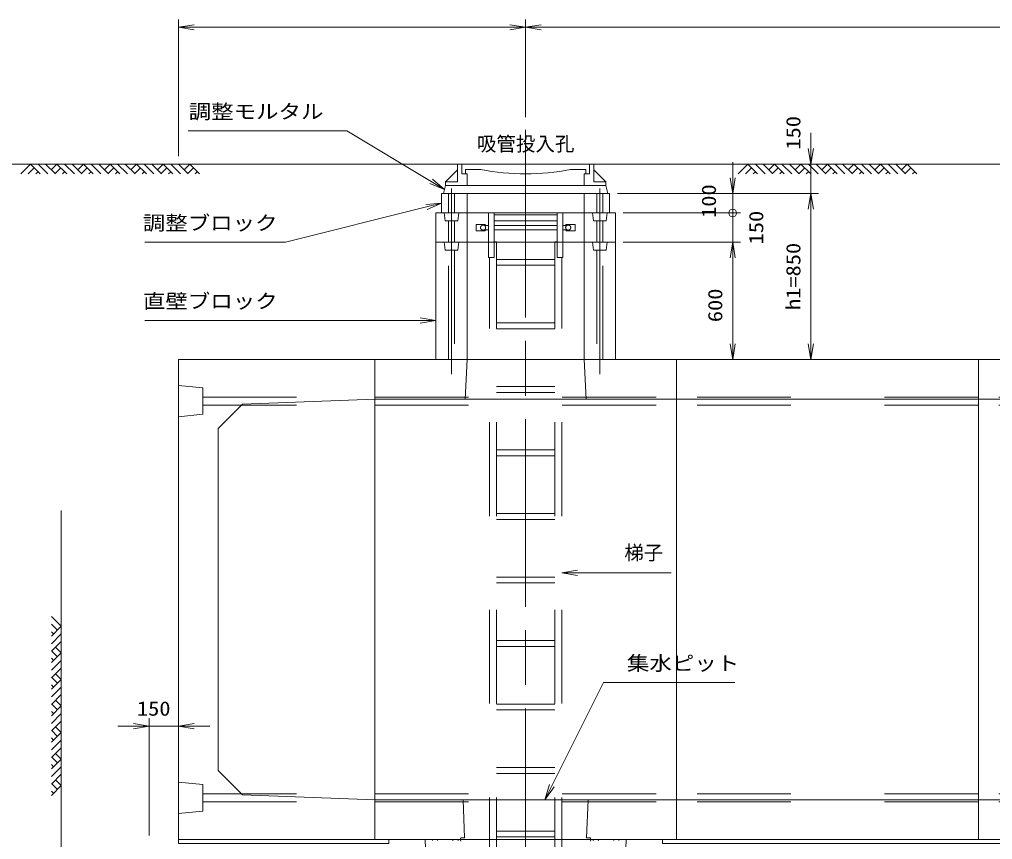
# Model space of a CAD drawing. Units: millimetres at full size. Extents: x 37600 to 71200, y -138800 to -115040.
# Drawn here: x 51836 to 56818, y -123246 to -119050 of the extents above; entities that cross this region are included whole.
import ezdxf
from ezdxf.enums import TextEntityAlignment as Align

# ---------------------------------------------------------------- set-up
doc = ezdxf.new("R2010")
doc.units = ezdxf.units.MM
doc.header["$LTSCALE"] = 80.0044
doc.linetypes.add('CHAIN', pattern=[18.5, 12, -1.5, 3.5, -1.5])
doc.linetypes.add('DASHED_SPACED', pattern=[12, 6, -6])
for name, color, linetype, lineweight in [('0_2', 4, 'Continuous', 13), ('FRP', 4, 'DASHED_SPACED', 13), ('寸法', 6, 'Continuous', 13), ('文字', 2, 'Continuous', 13), ('ﾊｯﾁﾝｸﾞ', 4, 'Continuous', 9)]:
    doc.layers.add(name, color=color, linetype=linetype, lineweight=lineweight)
doc.styles.add('ＭＳ ゴシック', font='')
doc.styles.get('ＭＳ ゴシック').set_extended_font_data('MS Gothic')

# ---------------------------------------------------------------- blocks, each defined once
blk = doc.blocks.new('open_arrow')
at = {"color": 0, "linetype": 'Continuous', "lineweight": -2}
blk.add_lwpolyline([(7.5, 1.25), (0, 0), (7.5, -1.25)], dxfattribs=at)
blk = doc.blocks.new('dimension_origin')
at = {"color": 0, "linetype": 'Continuous', "lineweight": -2}
blk.add_circle((0, 0), 1.25, dxfattribs=at)

msp = doc.modelspace()

# ---------------------------------------------------------------- linework, layer by layer
at = {"layer": '0_2', "color": 2, "linetype": 'CHAIN'}
for p, q in [((54427.5, -119615), (54427.5, -124214.49)), ((54047.5, -119915), (54047.5, -120865)), ((54807.5, -119915), (54807.5, -120865))]:
    msp.add_line(p, q, dxfattribs=at)
at = {"layer": '0_2'}
for p, q in [((69170, -119790), (51400, -119790)), ((54078.5, -119790), (54776.5, -119790)), ((54078.5, -119880), (54078.5, -119790)), ((54100.5, -119840), (54100.5, -119790)), ((54754.5, -119840), (54754.5, -119790)), ((54776.5, -119880), (54776.5, -119790)), ((54017.5, -119880), (54078.5, -119819)), ((54100.5, -119840), (54127.5, -119840)), ((54119, -119818), (54197.5, -119818)), ((54119, -119840), (54119, -119818)), ((54127.5, -119900), (54127.5, -119840)), ((54657.5, -119818), (54736, -119818)), ((54727.5, -119840), (54754.5, -119840)), ((54727.5, -119900), (54727.5, -119840)), ((54736, -119840), (54736, -119818)), ((54776.5, -119819), (54837.5, -119880)), ((54017.5, -119900), (54017.5, -119880)), ((54017.5, -119880), (54078.5, -119880)), ((54017.5, -119900), (54837.5, -119900)), ((54837.5, -119880), (54776.5, -119880)), ((54837.5, -119900), (54837.5, -119880)), ((54017.5, -119940), (54837.5, -119940))]:
    msp.add_line(p, q, dxfattribs=at)
at = {"layer": '0_2', "linetype": 'DASHED_SPACED'}
for p, q in [((52775, -120983), (53655, -120983)), ((53655, -120983), (55200, -120983)), ((56745, -120983), (55200, -120983)), ((58290, -120983), (56745, -120983)), ((52775, -121023), (53655, -121023)), ((53655, -121023), (55200, -121023)), ((56745, -121023), (55200, -121023)), ((58290, -121023), (56745, -121023)), ((52775, -123013), (53655, -123013)), ((53655, -123013), (55200, -123013)), ((56745, -123013), (55200, -123013)), ((58290, -123013), (56745, -123013)), ((52775, -123053), (53655, -123053)), ((53655, -123053), (55200, -123053)), ((56745, -123053), (55200, -123053)), ((58290, -123053), (56745, -123053))]:
    msp.add_line(p, q, dxfattribs=at)
at = {"layer": '0_2', "color": 3}
for p, q in [((53655, -120993), (55200, -120993)), ((56745, -120993), (55200, -120993)), ((58290, -120993), (56745, -120993)), ((53655, -123043), (55200, -123043)), ((56745, -123043), (55200, -123043)), ((58290, -123043), (56745, -123043))]:
    msp.add_line(p, q, dxfattribs=at)
at = {"layer": '0_2'}
msp.add_lwpolyline([(54017.5, -119900), (54837.5, -119900), (54847.5, -119940), (54007.5, -119940)], close=True, dxfattribs=at)
at = {"layer": '0_2', "color": 3}
for points in [[(53997.5, -120040), (54857.5, -120040), (54857.5, -119940), (53997.5, -119940)], [(54127.5, -120190), (54727.5, -120190), (54727.5, -119940), (54127.5, -119940)], [(54127.5, -120040), (54727.5, -120040), (54727.5, -119940), (54127.5, -119940)], [(53967.5, -120190), (54887.5, -120190), (54887.5, -120040), (53967.5, -120040)], [(53967.5, -120790), (54887.5, -120790), (54887.5, -120190), (53967.5, -120190)], [(54127.5, -120790), (54727.5, -120790), (54727.5, -120190), (54127.5, -120190)], [(53655, -120790), (52650, -120790), (52650, -123246), (53655, -123246)], [(53655, -123246), (55200, -123246), (55200, -120790), (53655, -120790)], [(54117.5, -120993), (54737.5, -120993), (54727.5, -120790), (54127.5, -120790)], [(56745, -123246), (55200, -123246), (55200, -120790), (56745, -120790)], [(58290, -123246), (56745, -123246), (56745, -120790), (58290, -120790)], [(54739.74, -123237), (54759.02, -123237), (54762.02, -123246), (54092.98, -123246), (54095.98, -123237), (54115.26, -123237), (54107.5, -123043), (54747.5, -123043)]]:
    msp.add_lwpolyline(points, close=True, dxfattribs=at)
at = {"layer": '0_2', "linetype": 'DASHED_SPACED'}
for points in [[(54062.5, -120040), (54032.5, -120040), (54032.5, -119940), (54062.5, -119940)], [(54792.5, -120040), (54822.5, -120040), (54822.5, -119940), (54792.5, -119940)], [(54080, -120080), (54015, -120080), (54010, -120040), (54085, -120040)], [(54775, -120080), (54840, -120080), (54845, -120040), (54770, -120040)], [(54062.5, -120190), (54032.5, -120190), (54032.5, -120080), (54062.5, -120080)], [(54792.5, -120190), (54822.5, -120190), (54822.5, -120080), (54792.5, -120080)], [(54080, -120230), (54015, -120230), (54010, -120190), (54085, -120190)], [(54775, -120230), (54840, -120230), (54845, -120190), (54770, -120190)], [(54062.5, -120790), (54032.5, -120790), (54032.5, -120230), (54062.5, -120230)], [(54792.5, -120790), (54822.5, -120790), (54822.5, -120230), (54792.5, -120230)], [(52650, -121083), (52775, -121070.5), (52775, -120935.5), (52650, -120923)], [(52650, -122953), (52775, -122965.5), (52775, -123100.5), (52650, -123113)]]:
    msp.add_lwpolyline(points, close=True, dxfattribs=at)
at = {"layer": '0_2', "color": 3}
for points in [[(54127.5, -119940), (54727.5, -119940), (54127.5, -119940)], [(53655, -120993), (52978, -121018), (52853, -121143), (52853, -122893), (52978, -123018), (53655, -123043)], [(53950.62, -123250.5), (53948.12, -123246), (53912.46, -123246), (53932.46, -123749)], [(54055.62, -123250.5), (54053.12, -123246), (53978.12, -123246), (53975.62, -123250.5)], [(54095.98, -123255), (54092.98, -123246), (54083.12, -123246), (54080.62, -123250.5)], [(54774.38, -123250.5), (54771.88, -123246), (54762.02, -123246), (54759.02, -123255)], [(54879.38, -123250.5), (54876.88, -123246), (54801.88, -123246), (54799.38, -123250.5)], [(54922.54, -123749), (54942.54, -123246), (54906.88, -123246), (54904.38, -123250.5)]]:
    msp.add_lwpolyline(points, dxfattribs=at)
at = {"layer": '0_2'}
msp.add_lwpolyline([(52500, -123566), (52050, -123566), (52050, -121563)], dxfattribs=at)
at = {"layer": '0_2', "color": 7}
msp.add_lwpolyline([(52650, -123246), (53727.5, -123246), (53727.5, -123266), (52650, -123266)], close=True, dxfattribs=at)
at = {"layer": '0_2'}
msp.add_arc((54427.5, -118626.73), 1213.27, 259.07231, 280.92769, dxfattribs=at)
at = {"layer": 'FRP'}
for p, q in [((54236.86, -120267.45), (54236.86, -120040)), ((54236.86, -120040), (54266.86, -120040)), ((54266.86, -120267.45), (54266.86, -120040)), ((54266.86, -120050), (54588.14, -120050)), ((54588.14, -120267.45), (54588.14, -120040)), ((54588.14, -120040), (54618.14, -120040)), ((54618.14, -120267.45), (54618.14, -120040)), ((54174.5, -120098.5), (54219.3, -120098.5)), ((54174.5, -120131.5), (54174.5, -120098.5)), ((54219.3, -120098.5), (54223.5, -120104)), ((54266.86, -120080), (54588.14, -120080)), ((54631.5, -120104), (54635.7, -120098.5)), ((54635.7, -120098.5), (54680.5, -120098.5)), ((54680.5, -120131.5), (54680.5, -120098.5)), ((54680.5, -120131.5), (54680.5, -120098.5)), ((54174.5, -120131.5), (54218.79, -120131.5)), ((54218.79, -120131.5), (54223.5, -120126)), ((54223.5, -120104), (54236.86, -120104)), ((54223.5, -120126), (54236.86, -120126)), ((54266.86, -120104), (54588.14, -120104)), ((54266.86, -120126), (54588.14, -120126)), ((54618.14, -120104), (54631.5, -120104)), ((54618.14, -120126), (54631.5, -120126)), ((54631.5, -120126), (54636.2, -120131.5)), ((54636.2, -120131.5), (54680.5, -120131.5)), ((54266.86, -120187.45), (54277.5, -120187.45)), ((54277.5, -123511), (54277.5, -120187.45)), ((54577.5, -123511), (54577.5, -120187.45)), ((54577.5, -120187.45), (54588.14, -120187.45)), ((54236.86, -120267.45), (54266.86, -120267.45)), ((54242.5, -123511), (54242.5, -120267.45)), ((54277.5, -120278), (54577.5, -120278)), ((54588.14, -120267.45), (54618.14, -120267.45)), ((54612.5, -123511), (54612.5, -120267.45)), ((54277.5, -120308), (54577.5, -120308)), ((54277.5, -120603), (54577.5, -120603)), ((54277.5, -120633), (54577.5, -120633)), ((54277.5, -120928), (54577.5, -120928)), ((54277.5, -120958), (54577.5, -120958)), ((54277.5, -121253), (54577.5, -121253)), ((54277.5, -121283), (54577.5, -121283)), ((54277.5, -121578), (54577.5, -121578)), ((54277.5, -121608), (54577.5, -121608)), ((54277.5, -121903), (54577.5, -121903)), ((54277.5, -121933), (54577.5, -121933)), ((54277.5, -122228), (54577.5, -122228)), ((54277.5, -122258), (54577.5, -122258)), ((54277.5, -122553), (54577.5, -122553)), ((54277.5, -122583), (54577.5, -122583)), ((54277.5, -122878), (54577.5, -122878)), ((54277.5, -122908), (54577.5, -122908)), ((54277.5, -123203), (54577.5, -123203)), ((54277.5, -123233), (54577.5, -123233))]:
    msp.add_line(p, q, dxfattribs=at)
for centre in [(54209.68, -120115), (54645.32, -120115)]:
    msp.add_circle(centre, 13, dxfattribs=at)
at = {"layer": '寸法'}
for p, q in [((52650, -119750), (52650, -119050)), ((54427.5, -119550), (54427.5, -119050)), ((54427.5, -119550), (54427.5, -119050)), ((52650, -119090), (54427.5, -119090)), ((54427.5, -119090), (65242.5, -119090)), ((55887.5, -120100), (55887.5, -119630)), ((54927.5, -119790), (55927.5, -119790)), ((55487.5, -120120), (55487.5, -119780)), ((54897.5, -119940), (55527.5, -119940)), ((54927.5, -119940), (55927.5, -119940)), ((54927.5, -119940), (55927.5, -119940)), ((55887.5, -120790), (55887.5, -119940)), ((55487.5, -119960), (55487.5, -120350)), ((54927.5, -120040), (55527.5, -120040)), ((54927.5, -120040), (55527.5, -120040)), ((54927.5, -120190), (55527.5, -120190)), ((54927.5, -120190), (55527.5, -120190)), ((55487.5, -120190), (55487.5, -120790)), ((54927.5, -120790), (55927.5, -120790)), ((54927.5, -120790), (55527.5, -120790)), ((52500, -123226), (52500, -122626)), ((52650, -123206), (52650, -122626)), ((52810, -122666), (52340, -122666))]:
    msp.add_line(p, q, dxfattribs=at)
for points in [[(54012.5, -119920), (53943.9, -119878.84), (53512.5, -119620), (52699.17, -119620)], [(53997.5, -119990), (53919.89, -120009.4), (53197.5, -120190), (52477.5, -120190)], [(53967.5, -120590), (53887.5, -120590), (53198.17, -120590), (52478.17, -120590)], [(54612.5, -121882), (54692.5, -121882), (55172.65, -121882)], [(54525.83, -123043), (54561.61, -122971.45), (54825.83, -122443), (55499.17, -122443)]]:
    msp.add_lwpolyline(points, dxfattribs=at)
at = {"layer": 'ﾊｯﾁﾝｸﾞ'}
for p, q in [((51842.35, -119840), (51892.35, -119790)), ((51892.35, -119790), (51942.35, -119840)), ((51931.24, -119790), (51981.24, -119840)), ((51970.13, -119790), (52020.13, -119840)), ((51999.18, -119819.05), (52028.24, -119790)), ((52028.24, -119790), (52078.24, -119840)), ((52067.13, -119790), (52117.13, -119840)), ((52106.02, -119790), (52156.02, -119840)), ((52135.07, -119819.05), (52164.12, -119790)), ((52164.12, -119790), (52214.12, -119840)), ((52203.01, -119790), (52253.01, -119840)), ((52241.9, -119790), (52291.9, -119840)), ((52270.95, -119819.05), (52300, -119790)), ((52300, -119790), (52350, -119840)), ((52338.89, -119790), (52388.89, -119840)), ((52377.78, -119790), (52427.78, -119840)), ((52406.83, -119819.05), (52435.88, -119790)), ((52435.88, -119790), (52485.88, -119840)), ((52474.77, -119790), (52524.77, -119840)), ((52513.66, -119790), (52563.66, -119840)), ((52542.71, -119819.05), (52571.76, -119790)), ((52571.76, -119790), (52621.76, -119840)), ((52610.65, -119790), (52660.65, -119840)), ((52649.54, -119790), (52699.54, -119840)), ((52678.59, -119819.05), (52707.65, -119790)), ((52707.65, -119790), (52757.65, -119840)), ((55514.85, -119840), (55564.85, -119790)), ((55564.85, -119790), (55614.85, -119840)), ((55603.74, -119790), (55653.74, -119840)), ((55642.63, -119790), (55692.63, -119840)), ((55671.68, -119819.05), (55700.74, -119790)), ((55700.74, -119790), (55750.74, -119840)), ((55739.63, -119790), (55789.63, -119840)), ((55778.52, -119790), (55828.52, -119840)), ((55807.57, -119819.05), (55836.62, -119790)), ((55836.62, -119790), (55886.62, -119840)), ((55875.51, -119790), (55925.51, -119840)), ((55914.4, -119790), (55964.4, -119840)), ((55943.45, -119819.05), (55972.5, -119790)), ((55972.5, -119790), (56022.5, -119840)), ((56011.39, -119790), (56061.39, -119840)), ((56050.28, -119790), (56100.28, -119840)), ((56079.33, -119819.05), (56108.38, -119790)), ((56108.38, -119790), (56158.38, -119840)), ((56147.27, -119790), (56197.27, -119840)), ((56186.16, -119790), (56236.16, -119840)), ((56215.21, -119819.05), (56244.26, -119790)), ((56244.26, -119790), (56294.26, -119840)), ((56283.15, -119790), (56333.15, -119840)), ((56322.04, -119790), (56372.04, -119840)), ((56351.09, -119819.05), (56380.15, -119790)), ((56380.15, -119790), (56430.15, -119840)), ((51881.24, -119840), (51911.8, -119809.44)), ((51920.13, -119840), (51931.24, -119828.89)), ((52018.63, -119838.5), (52047.68, -119809.44)), ((52056.02, -119840), (52067.13, -119828.89)), ((52154.51, -119838.5), (52183.56, -119809.44)), ((52191.9, -119840), (52203.01, -119828.89)), ((52290.39, -119838.5), (52319.44, -119809.44)), ((52327.78, -119840), (52338.89, -119828.89)), ((52426.28, -119838.5), (52455.33, -119809.44)), ((52463.66, -119840), (52474.77, -119828.89)), ((52562.16, -119838.5), (52591.21, -119809.44)), ((52599.54, -119840), (52610.65, -119828.89)), ((52698.04, -119838.5), (52727.09, -119809.44)), ((52735.43, -119840), (52746.54, -119828.89)), ((55553.74, -119840), (55584.3, -119809.44)), ((55592.63, -119840), (55603.74, -119828.89)), ((55691.13, -119838.5), (55720.18, -119809.44)), ((55728.52, -119840), (55739.63, -119828.89)), ((55827.01, -119838.5), (55856.06, -119809.44)), ((55864.4, -119840), (55875.51, -119828.89)), ((55962.89, -119838.5), (55991.94, -119809.44)), ((56000.28, -119840), (56011.39, -119828.89)), ((56098.78, -119838.5), (56127.83, -119809.44)), ((56136.16, -119840), (56147.27, -119828.89)), ((56234.66, -119838.5), (56263.71, -119809.44)), ((56272.04, -119840), (56283.15, -119828.89)), ((56370.54, -119838.5), (56399.59, -119809.44)), ((56407.93, -119840), (56419.04, -119828.89)), ((52000, -122105.35), (52050, -122155.35)), ((52000, -122144.24), (52030.56, -122174.8)), ((52050, -122155.35), (52000, -122205.35)), ((52000, -122183.13), (52011.11, -122194.24)), ((52050, -122194.24), (52000, -122244.24)), ((52050, -122233.13), (52000, -122283.13)), ((52050, -122291.24), (52000, -122341.24)), ((52001.5, -122281.63), (52030.56, -122310.68)), ((52020.95, -122262.18), (52050, -122291.24)), ((52000, -122319.02), (52011.11, -122330.13)), ((52050, -122330.13), (52000, -122380.13)), ((52050, -122369.02), (52000, -122419.02)), ((52050, -122427.12), (52000, -122477.12)), ((52001.5, -122417.51), (52030.56, -122446.56)), ((52020.95, -122398.07), (52050, -122427.12)), ((52000, -122454.9), (52011.11, -122466.01)), ((52050, -122466.01), (52000, -122516.01)), ((52050, -122504.9), (52000, -122554.9)), ((52020.95, -122533.95), (52050, -122563)), ((52050, -122563), (52000, -122613)), ((52000, -122590.78), (52011.11, -122601.89)), ((52001.5, -122553.39), (52030.56, -122582.44)), ((52050, -122601.89), (52000, -122651.89)), ((52050, -122640.78), (52000, -122690.78)), ((52001.5, -122689.28), (52030.56, -122718.33)), ((52020.95, -122669.83), (52050, -122698.88)), ((52050, -122698.88), (52000, -122748.88)), ((52000, -122726.66), (52011.11, -122737.77)), ((52050, -122737.77), (52000, -122787.77)), ((52050, -122776.66), (52000, -122826.66)), ((52050, -122834.76), (52000, -122884.76)), ((52001.5, -122825.16), (52030.56, -122854.21)), ((52020.95, -122805.71), (52050, -122834.76)), ((52000, -122862.54), (52011.11, -122873.65)), ((52050, -122873.65), (52000, -122923.65)), ((52050, -122912.54), (52000, -122962.54)), ((52020.95, -122941.59), (52050, -122970.65)), ((52050, -122970.65), (52000, -123020.65)), ((52001.5, -122961.04), (52030.56, -122990.09)), ((52000, -122998.43), (52011.11, -123009.54))]:
    msp.add_line(p, q, dxfattribs=at)
msp.add_lwpolyline([(55127.5, -123266), (64542.5, -123266), (64542.5, -123246), (55127.5, -123246)], close=True, dxfattribs=at)

# ---------------------------------------------------------------- block references
at = {"layer": '寸法', "xscale": 10.7, "yscale": 10.7}
for p in [(52650, -119090), (54427.5, -119090), (54612.5, -121882), (52650, -122666)]:
    msp.add_blockref('open_arrow', p, dxfattribs=at)
at = {"layer": '寸法'}
for name, p, xscale, yscale, rotation in [('open_arrow', (54427.5, -119090), 10.7, 10.7, 180), ('open_arrow', (55887.5, -119790), 10.7, 10.7, 90), ('open_arrow', (54012.5, -119920), 10.7, 10.7, 149), ('open_arrow', (55487.5, -119940), 10.7, 10.7, 90), ('open_arrow', (55887.5, -119940), 10.7, 10.7, 270), ('open_arrow', (55887.5, -119940), 10.7, 10.7, 270), ('open_arrow', (53997.5, -119990), 10.7, 10.7, 194), ('dimension_origin', (55487.5, -120040), 16, 16, 90), ('dimension_origin', (55487.5, -120040), 16, 16, 270), ('open_arrow', (55487.5, -120190), 10.7, 10.7, 270), ('open_arrow', (55487.5, -120190), 10.7, 10.7, 270), ('open_arrow', (53967.5, -120590), 10.7, 10.7, 180), ('open_arrow', (55487.5, -120790), 10.7, 10.7, 90), ('open_arrow', (55887.5, -120790), 10.7, 10.7, 90), ('open_arrow', (52500, -122666), 10.7, 10.7, 180), ('open_arrow', (54525.83, -123043), 10.7, 10.7, 63.4)]:
    msp.add_blockref(name, p, dxfattribs=dict(at, xscale=xscale, yscale=yscale, rotation=rotation))

# ---------------------------------------------------------------- texts
at = {"layer": '寸法', "style": 'ＭＳ ゴシック', "width": 1.15}
for s, p in [('調整モルタル', (53392.5, -119580)), ('調整ブロック', (53157.5, -120150)), ('直壁ブロック', (53158.17, -120550))]:
    msp.add_text(s, height=73.31, dxfattribs=at).set_placement(p, align=Align.BOTTOM_RIGHT)
for s, p in [('150', (55797.5, -119630)), ('100', (55365.09, -119979.58)), ('150', (55607.44, -120115)), ('h1=850', (55797.5, -120365)), ('600', (55397.5, -120512.89))]:
    msp.add_text(s, height=73.31, rotation=90, dxfattribs=at).set_placement(p, align=Align.MIDDLE_CENTER)
at = {"layer": '寸法', "color": 3, "style": 'ＭＳ ゴシック'}
msp.add_text('梯子', height=73.31, dxfattribs=at).set_placement((54932.5, -121742), align=Align.TOP_LEFT)
at = {"layer": '寸法', "style": 'ＭＳ ゴシック', "width": 1.15}
msp.add_text('集水ピット', height=73.31, dxfattribs=at).set_placement((54945.83, -122403), align=Align.BOTTOM_LEFT)
msp.add_text('150', height=73.31, dxfattribs=at).set_placement((52523.5, -122576), align=Align.MIDDLE_CENTER)
at = {"layer": '文字', "style": 'ＭＳ ゴシック'}
msp.add_text('吸管投入孔', height=73.31, dxfattribs=at).set_placement((54427.5, -119650), align=Align.TOP_CENTER)

doc.saveas('drawing.dxf')
